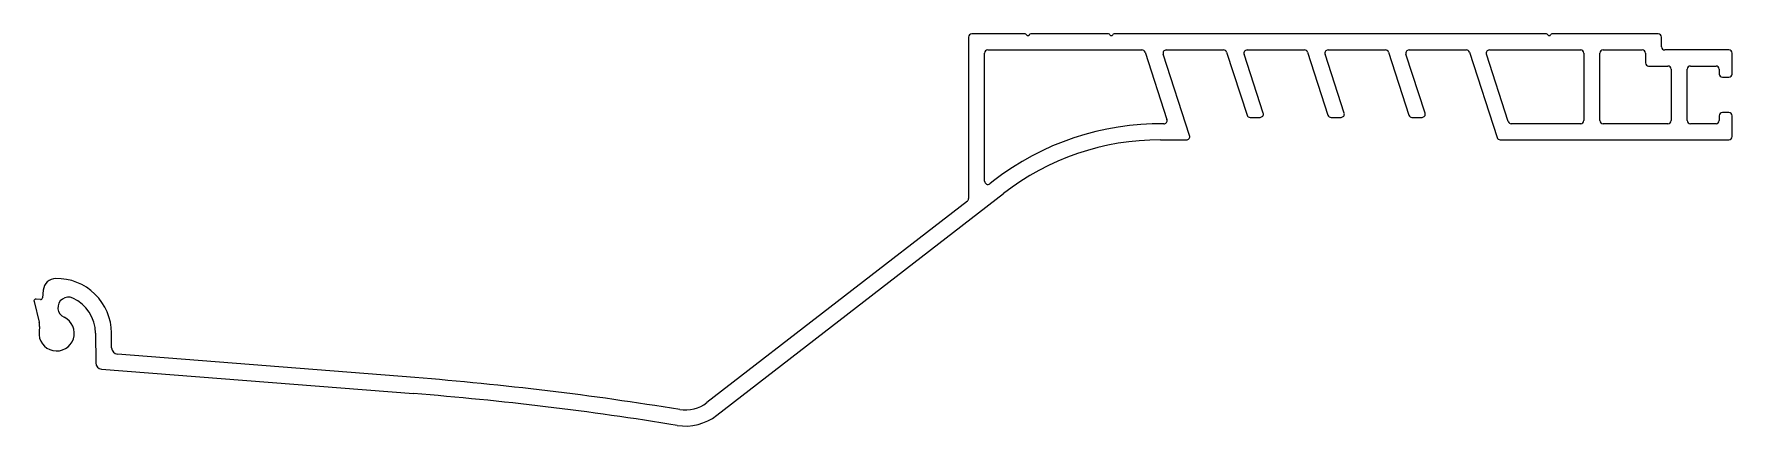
# Model space of a CAD drawing. Extents: x 1060 to 1325, y 2067 to 2128.
import ezdxf

# ---------------------------------------------------------------- set-up
doc = ezdxf.new("R2010")
doc.units = 0
doc.layers.get('0').update_dxf_attribs({"linetype": 'CONTINUOUS'})

msp = doc.modelspace()

# ---------------------------------------------------------------- linework, layer by layer
for p, q in [((1205.8, 2127.5), (1205.8, 2102.33)), ((1214.62, 2128), (1206.3, 2128)), ((1208.8, 2125.5), (1232.82, 2125.5)), ((1227.62, 2128), (1215.48, 2128)), ((1295.87, 2128), (1228.48, 2128)), ((1236.6, 2125.5), (1245.53, 2125.5)), ((1249.21, 2125.5), (1258.15, 2125.5)), ((1261.83, 2125.5), (1270.77, 2125.5)), ((1274.45, 2125.5), (1283.39, 2125.5)), ((1286.97, 2125.5), (1301.21, 2125.5)), ((1313.3, 2128), (1296.73, 2128)), ((1304.71, 2125.5), (1310.8, 2125.5)), ((1313.8, 2126), (1313.8, 2127.5)), ((1324.3, 2125.5), (1314.3, 2125.5)), ((1208.3, 2105.04), (1208.3, 2125)), ((1233.3, 2125.15), (1236.71, 2114.65)), ((1240.24, 2112.15), (1236.12, 2124.84)), ((1246.01, 2125.15), (1249.2, 2115.34)), ((1251.72, 2115.65), (1248.74, 2124.84)), ((1258.63, 2125.15), (1261.81, 2115.34)), ((1264.34, 2115.65), (1261.36, 2124.84)), ((1271.24, 2125.15), (1274.43, 2115.34)), ((1276.96, 2115.65), (1273.97, 2124.84)), ((1283.86, 2125.15), (1288.19, 2111.84)), ((1289.91, 2114.34), (1286.5, 2124.84)), ((1301.71, 2125), (1301.71, 2114.5)), ((1304.21, 2114.5), (1304.21, 2125)), ((1311.3, 2125), (1311.3, 2123.5)), ((1311.8, 2123), (1314.8, 2123)), ((1318.3, 2123), (1322.3, 2123)), ((1324.8, 2121.75), (1324.8, 2125)), ((1315.3, 2122.5), (1315.3, 2114.5)), ((1317.8, 2114.5), (1317.8, 2122.5)), ((1322.8, 2122.5), (1322.8, 2121.75)), ((1323.3, 2121.25), (1324.3, 2121.25)), ((1249.67, 2115), (1251.25, 2115)), ((1262.29, 2115), (1263.87, 2115)), ((1274.91, 2115), (1276.48, 2115)), ((1322.8, 2115.25), (1322.8, 2114.5)), ((1324.3, 2115.75), (1323.3, 2115.75)), ((1324.8, 2112), (1324.8, 2115.25)), ((1301.21, 2114), (1290.39, 2114)), ((1314.8, 2114), (1304.71, 2114)), ((1322.3, 2114), (1318.3, 2114)), ((1235.71, 2111.5), (1239.77, 2111.5)), ((1288.66, 2111.5), (1324.3, 2111.5)), ((1209.7, 2105.11), (1209.11, 2104.65)), ((1205.61, 2101.94), (1165.02, 2070.53)), ((1166.54, 2068.56), (1211.23, 2103.13)), ((1060.12, 2086.3), (1060.94, 2083.09)), ((1061.11, 2086.61), (1060.44, 2086.68)), ((1061.56, 2088.08), (1061.44, 2086.88)), ((1060.99, 2082.4), (1060.91, 2081.6)), ((1069.7, 2081.38), (1069.74, 2076.75)), ((1072.22, 2079.06), (1072.2, 2081.41)), ((1119.46, 2074.43), (1073.14, 2078.08)), ((1070.66, 2075.76), (1119.27, 2071.94))]:
    msp.add_line(p, q)
for centre, radius, start, end in [((1206.3, 2127.5), 0.5, 90, 180), ((1208.8, 2125), 0.5, 90, 180), ((1214.62, 2127.75), 0.25, 30.0894, 90), ((1215.05, 2128), 0.25, 209.9107, 330), ((1215.48, 2127.75), 0.25, 89.9999, 150), ((1227.62, 2127.75), 0.25, 30.0894, 90), ((1228.05, 2128), 0.25, 209.9107, 330), ((1228.48, 2127.75), 0.25, 89.9999, 150), ((1232.82, 2125), 0.5, 18.0724, 90), ((1236.6, 2125), 0.5, 90, 198.0724), ((1245.53, 2125), 0.5, 18, 90), ((1249.21, 2125), 0.5, 90, 198.0724), ((1258.15, 2125), 0.5, 18.0344, 90), ((1261.83, 2125), 0.5, 90, 198.0724), ((1270.77, 2125), 0.5, 18.0344, 90), ((1274.45, 2125), 0.5, 90, 198.0724), ((1283.39, 2125), 0.5, 18, 90), ((1286.97, 2125), 0.5, 90, 198), ((1295.87, 2127.75), 0.25, 30.0894, 90), ((1296.3, 2128), 0.25, 209.9107, 330), ((1296.73, 2127.75), 0.25, 89.9999, 150), ((1301.21, 2125), 0.5, 0, 90), ((1304.71, 2125), 0.5, 90, 180), ((1310.8, 2125), 0.5, 0, 90), ((1313.3, 2127.5), 0.5, 0, 90), ((1314.3, 2126), 0.5, 180, 270), ((1324.3, 2125), 0.5, 0, 90), ((1311.8, 2123.5), 0.5, 180, 270), ((1314.8, 2122.5), 0.5, 0, 90), ((1318.3, 2122.5), 0.5, 90, 180), ((1322.3, 2122.5), 0.5, 0, 90), ((1323.3, 2121.75), 0.5, 180, 270), ((1324.3, 2121.75), 0.5, 270, 0), ((1249.67, 2115.5), 0.5, 198, 270), ((1251.25, 2115.5), 0.5, 270, 18.0344), ((1262.29, 2115.5), 0.5, 198.0724, 270), ((1263.87, 2115.5), 0.5, 270, 18.0344), ((1274.91, 2115.5), 0.5, 198.0724, 270), ((1276.48, 2115.5), 0.5, 270, 18), ((1323.3, 2115.25), 0.5, 90, 180), ((1324.3, 2115.25), 0.5, 0, 90), ((1235.71, 2071.5), 42.5, 89.3022, 127.7319), ((1236.24, 2114.49), 0.5, 269.2656, 18), ((1290.39, 2114.5), 0.5, 198.0344, 270), ((1301.21, 2114.5), 0.5, 270, 0), ((1304.71, 2114.5), 0.5, 180, 270), ((1314.8, 2114.5), 0.5, 270, 0), ((1318.3, 2114.5), 0.5, 180, 270), ((1322.3, 2114.5), 0.5, 270, 0), ((1235.71, 2071.5), 40, 90, 127.73), ((1239.77, 2112), 0.5, 270, 18.0344), ((1288.66, 2112), 0.5, 198, 270), ((1324.3, 2112), 0.5, 270, 0), ((1208.8, 2105.04), 0.5, 180, 307.8366), ((1205.3, 2102.33), 0.5, 307.7877, 0), ((1063.55, 2087.88), 2, 90.875, 174.3171), ((1063.65, 2081.33), 8.55, 0.5, 90.875), ((1060.41, 2086.38), 0.3, 84.3, 194.3), ((1061.14, 2086.91), 0.3, 264.3, 354.4202), ((1065.49, 2085.33), 1.65, 65.3047, 245.3047), ((1063.65, 2081.33), 6.05, 0.5, 65.3), ((1063.65, 2081.33), 2.75, 174.345, 65.2944), ((1059, 2082.6), 2, 354.3, 14.3), ((1073.22, 2079.07), 1, 180.5, 265.5473), ((1070.74, 2076.76), 1, 180.5, 265.5473), ((1080.06, 1573.48), 502.5, 80.7579, 85.5027), ((1080.06, 1573.48), 500, 80.7573, 85.5018), ((1161.65, 2074.88), 5.5, 260.7296, 307.7543), ((1161.65, 2074.88), 8, 260.7808, 307.73)]:
    msp.add_arc(centre, radius, start, end)

doc.saveas('drawing.dxf')
